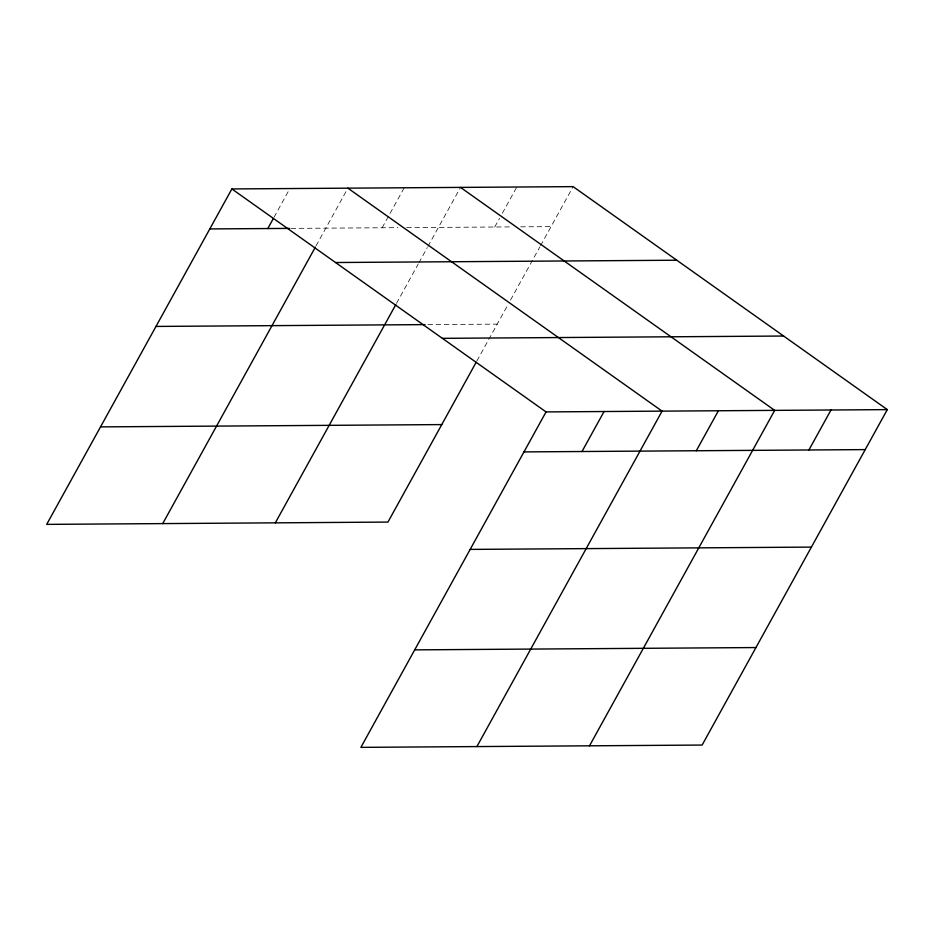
<?xml version="1.0" encoding="UTF-8"?>
<svg xmlns="http://www.w3.org/2000/svg" width="934" height="934" viewBox="0 0 934 934"><rect width="100%" height="100%" fill="white"/><g stroke="black" fill="none" stroke-linecap="round" stroke-linejoin="round"><path stroke-width="0.7" stroke-dasharray="4.67 3.5" d="M274.012 217.295L289.19 189.8M316.031 245.875L347.892 188.166M382.123 227.768L404.2 187.781M396.495 303.363L418.163 264.112M418.864 262.839L427.247 247.65M427.947 246.389L460.509 187.395M494.74 227.009L499.562 218.264M502.329 213.267L516.817 187.022M476.865 361.003L507.711 305.138M510.501 300.071L539.864 246.891M540.564 245.619L573.114 186.637M291.011 228.386L398.012 227.662M406.675 227.604L512.066 226.892M520.728 226.834L551.048 226.635M427.924 324.6L497.227 324.133"/><path stroke-width="1.4" d="M887.3 409.617L546.051 411.917L360.886 747.363L702.123 745.052L887.3 409.617L573.114 186.637L231.877 188.948L46.7 524.383L387.949 522.083L476.165 362.275M267.813 228.538L273.323 218.544M162.726 523.6L315.342 247.148M275.332 522.842L395.794 304.636M581.987 451.519L604.064 411.532M476.9 746.581L662.078 411.135L347.892 188.166M696.309 450.748L718.386 410.75M589.517 745.811L774.695 410.376L460.509 187.395M808.914 449.978L830.991 409.991M209.8 228.935L289.563 228.398M335.551 262.524L676.8 260.224M155.978 326.433L425.04 324.612M442.377 338.341L783.626 336.03M100.522 426.885L441.77 424.585M523.974 451.904L865.223 449.604M470.152 549.402L811.401 547.102M414.708 649.866L755.945 647.554M231.877 188.948L546.051 411.917"/></g></svg>
